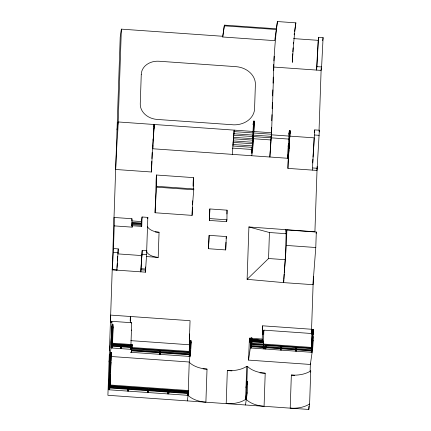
<?xml version="1.0" encoding="UTF-8"?>
<svg xmlns="http://www.w3.org/2000/svg" width="431" height="431" viewBox="0 0 431 431"><rect width="100%" height="100%" fill="white"/><g stroke="black" fill="none" stroke-linecap="round" stroke-linejoin="round"><path stroke-width="0.65" d="M209.444 220.451L209.838 208.954L227.051 210.166L226.927 219.805L226.658 221.663L209.444 220.451L209.838 208.954M189.414 354.805L160.418 352.833L160.203 354.374L160.37 352.655M131.724 348.808L159.863 350.672L159.632 352.289L131.498 350.371L131.665 348.684M130.749 340.63L189.424 344.768L189.398 345.473L190.023 340.657L191.057 340.727L190.658 352.224L131.811 348.221L132.263 344.574L111.715 343.13L109.048 361.938M159.632 352.289L159.809 350.5M190.658 352.224L190.06 356.335L189.198 356.275L189.823 351.454L131.838 347.51L131.811 348.221M160.203 354.374L160.224 353.679M114.237 225.892L132.139 227.153L131.918 218.722L114.016 217.461L114.237 225.892L113.418 249.738L113.59 248.563L118.234 248.886L116.86 270.145L116.946 268.847M189.241 362.288A22.719 12.946 2 0 0 207.025 369.125L205.889 402.198A22.719 12.946 2 0 1 188.105 395.356L108.709 389.764L109.857 356.41M142.192 250.379L140.792 271.832L142.192 250.379L146.842 250.707L145.441 272.16L112.216 269.822L113.59 248.563M109 387.243L109.56 370.924L109.296 372.734M110.12 354.6L109.318 372.023M109.07 386.752L109.824 369.114M110.191 354.11L109.652 369.723L109.846 368.403M292.773 53.762L292.331 62.328L292.708 56.025A36.635 1.902 -86 0 1 295.86 22.848L277.44 21.55L276.384 28.791L224.395 25.127L222.768 36.279L121.37 29.136L118.18 121.957A25.354 1.315 -86 0 1 117.151 140.393A62.279 3.227 -86 0 0 115.664 169.48L151.47 172.001A62.279 3.227 -86 0 1 152.957 142.92A25.354 1.315 -86 0 0 153.986 124.478L153.7 126.461M109.593 389.112L109.571 389.823L110.169 385.713L111.317 352.359L110.455 352.299L109.307 385.653L188.703 391.251L188.724 390.54L110.196 385.007M189.414 339.272L190.055 320.696L110.659 315.099A28.22 1.465 -86 0 0 111.597 321.666A9.574 0.496 -86 0 1 111.855 326.019L111.09 347.946L130.782 349.336L131.046 347.526L121.628 346.863L121.364 348.668L121.564 346.756M109.905 385.998L109.857 387.302L109.932 386.817L128.055 388.094L128.034 388.8L109.905 387.523L109.932 386.817M110.126 379.469L110.309 374.248M110.557 367.018L110.735 361.814M110.131 380.939L110.358 374.41M110.557 368.483L110.783 361.975M110.982 356.125L111.053 354.169L110.982 354.659M111.376 345.425L111.683 336.487L111.419 338.297M110.142 384.84L110.503 374.394M110.546 373.09L110.681 369.173M110.929 361.959L110.514 369.782M110.977 360.655L111.317 352.359M111.451 344.94L111.947 334.677M111.64 343.615L112.259 325.734L111.78 335.286L111.974 333.966M112.572 343.189L113.213 324.597L112.351 324.532L111.688 343.836L132.242 345.285L132.263 344.574M112.286 345.71L112.48 344.385L131.31 345.716L131.116 347.036L121.698 346.373C122.873 344.703 120.195 344.514 120.842 346.308L112.286 345.71L112.308 344.999L120.863 345.603L121.057 344.283M112.302 343.572L112.459 339.1M112.706 333.449L112.927 327.113M120.842 346.308L120.863 345.603M131.918 218.722L131.843 220.909L141.395 221.582L142.063 216.982L147.833 217.391L146.669 251.273M131.918 224.125L131.956 222.989L141.508 223.662L141.449 225.37L141.594 224.389L132.042 223.716L131.972 225.704L132.128 224.626L141.68 225.3L141.637 226.625M132.096 225.537L132.128 224.626M132.139 227.153L132.188 225.731L141.74 226.404L142.063 216.982M130.189 321.133L130.345 316.489A28.22 1.465 -86 0 0 130.453 322.636M128.583 390.454L128.557 391.159L128.821 389.355L147.811 390.691L147.547 392.501L147.833 389.98M128.891 388.864L128.917 388.153L147.903 389.489L147.881 390.2L128.891 388.864L129.084 387.544L148.075 388.881L147.881 390.2M130.782 349.336L131.547 327.409A9.574 0.496 -86 0 0 131.288 323.056M131.116 347.036L131.137 346.325L121.725 345.662M131.38 345.226L131.401 344.514M131.498 350.371L131.52 349.665L159.653 351.577M141.239 225.839L141.395 221.582M131.864 222.407L141.422 223.08L141.368 224.643L141.508 223.662M141.546 225.715L141.594 224.389M145.619 266.983L145.441 272.16L145.63 269.24M151.47 172.001L151.841 161.264M151.933 158.581L152.138 152.542M288.91 133.648L288.883 134.353L289.352 130.615L290.214 130.674L288.269 158.312L152.784 148.765L152.897 145.5M153.08 140.274L153.124 138.971M153.28 134.402L153.344 132.441M148.431 391.849L148.404 392.56L148.668 390.75L168.09 392.118L167.826 393.929L168.025 392.011M148.743 390.26L148.765 389.554L168.182 390.922L168.16 391.628L148.743 390.26L148.932 388.94L168.354 390.308L168.16 391.628M155.074 212.763L156.372 175.013L193.384 177.62A26.313 1.363 -86 0 0 193.794 188.929L193.761 189.78A26.313 1.363 -86 0 0 192.086 215.376L155.074 212.763A26.313 1.363 -86 0 1 156.749 187.173L156.776 186.321A26.313 1.363 -86 0 1 156.372 175.013M146.621 256.58L158.199 257.393L159.061 232.271A13.329 7.596 2 0 1 147.51 226.814M169.022 391.693L169.044 390.982L187.604 392.291L187.577 392.997L169.022 391.693L169.211 390.373L187.771 391.677L187.577 392.997M192.086 215.376L192.361 207.354M192.452 204.747L192.587 200.835M193.088 186.273L193.384 177.62M189.193 356.415L189.365 354.589M189.36 352.483L189.317 353.743L189.387 353.253M189.451 351.362L189.753 346.896M189.732 343.178L189.225 350.516L189.489 348.706M188.218 392.005L188.126 394.651L188.724 390.54M188.261 390.685L189.247 362.008L190.13 354.368M190.023 340.657L189.651 351.443L190.685 351.518L190.087 355.623M189.802 352.165L189.823 351.454M190.351 353.813L190.48 350.037M190.421 353.328L190.529 350.177M190.723 344.488L190.96 341.928L190.723 348.857M190.615 352.003L190.68 350.117M208.469 248.714L209.137 235.348L226.35 236.56L225.688 249.926L208.469 248.714L209.137 235.348M276.384 28.791L274.73 40.654L222.741 36.991L222.768 36.279M222.741 36.991L224.395 25.127M225.688 249.926L225.952 242.254M226.658 221.663L226.701 220.322M226.921 213.975L227.051 210.166M232.686 148.7L234.211 130.135L233.726 135.07M246.397 396.261L246.29 399.462A22.719 12.946 2 0 0 264.074 406.298L265.21 373.23A22.719 12.946 2 0 1 247.426 366.388L246.737 366.339A22.719 12.946 2 0 1 227.336 370.558L226.2 403.626A22.719 12.946 2 0 0 245.6 399.413L246.543 392.953L246.941 381.327L247.626 381.483L247.232 393.002L245.481 404.989M285.995 234.033A23.586 1.223 -86 0 0 286.868 229.965L316.306 232.045L315.778 247.513L313.596 276.039A11.976 0.62 -86 0 0 313.089 284.692L283.652 282.617L247.108 279.326L248.908 226.965L314.916 231.776L317.151 166.479M233.058 144.52L252.34 145.877L252.054 149.476L232.772 148.119M233.133 142.392L252.415 143.749L252.631 142.284L252.701 140.15L233.419 138.793M252.787 135.463L252.453 138.265L252.787 135.463L253.514 135.517L254.317 122.388L254.069 124.117M253.563 121.084L252.081 149.148L252.738 149.04L254.419 121.143L253.563 121.084L253.121 124.629L253.455 122.334M245.6 399.413L246.737 366.339M246.866 382.717L247.426 366.388M311.5 349.573L312.071 332.921L311.877 334.24L311.904 333.529L312.502 329.424L313.364 329.483L312.717 348.216L310.352 364.459L248.547 360.1L249.42 338.163L262.334 339.073L262.296 340.134M249.42 338.163L249.35 340.291L249.506 339.213L250.794 339.305M249.506 339.213L249.447 340.916L249.646 339.547L250.939 339.639M249.646 339.547L249.597 340.969L249.797 339.596L262.711 340.506M249.797 339.596L249.754 340.878L249.926 339.703L262.835 340.614L262.791 341.842M249.926 339.703L249.861 341.546L250.034 340.371L262.942 341.282M250.034 340.371L249.98 341.934L250.152 340.759L263.061 341.67M250.152 340.759L250.093 342.462L250.276 341.19L255.443 341.557M250.276 341.19L250.233 342.467L250.433 341.099L263.346 342.009M250.433 341.099L250.368 342.941L251.128 337.759L251.99 337.818L251.801 343.211L311.882 347.445L312.502 329.424M250.524 341.869L250.319 347.968L312.119 352.326L312.146 351.615M248.547 360.1L250.917 343.863L251.128 337.759M251.203 347.321L251.176 348.032L251.645 344.304M251.488 344.843L251.801 339.623M251.752 343.033L251.866 339.687M262.199 339.499L262.668 325.814L311.559 329.257A20.09 1.04 -86 0 0 311.468 333.287M263.228 348.878L263.352 345.22M263.395 343.997L263.874 330.146A20.09 1.04 -86 0 1 262.668 325.814M271.056 138.152L269.849 157.013L271.568 132.764L274.197 56.229M271.315 133.481L271.519 127.441M271.751 120.728L271.961 114.689M272.166 108.65L272.376 102.61M272.602 95.903L272.812 89.864M273.044 83.151L273.249 77.117M273.48 70.404L273.728 64.402M264.93 348.291L264.909 348.997L265.103 347.666L251.37 346.702M251.44 346.222L265.173 347.187L265.372 345.274M247.108 279.326L268.551 258.525L269.445 232.519L248.908 226.965M265.792 348.35L265.765 349.062L265.959 347.731L280.554 348.754L280.36 350.085L280.382 349.379M280.893 346.185L280.624 348.275L266.029 347.251L266.056 346.54L280.646 347.569L280.823 346.362M280.624 348.275L280.646 347.569M287.407 158.252L287.833 154.799L288.695 154.864L288.614 155.413L289.303 144.53L289.255 144.864M281.481 348.34L281.508 347.628L295.666 348.625L295.644 349.336L281.481 348.34L281.755 346.244M314.307 132.732L314.722 129.893L319.371 130.221L317.017 170.439L287.924 168.386L288.269 158.312M287.434 157.541L289.352 130.615M283.77 279.935A11.976 0.62 -86 0 0 283.652 282.617L285.247 259.699L286.146 233.699L285.478 229.545M284.255 272.667L286.34 245.438L286.868 229.965M291.345 375.072L290.208 408.141A22.838 13.011 2 0 0 309.603 403.971L310.74 370.902A22.838 13.011 2 0 1 291.345 375.072L294.669 375.304M295.402 350.435L295.375 351.146L295.574 349.816L281.411 348.819L281.217 350.15M296.264 350.495L296.237 351.206L296.431 349.875L311.451 350.936L311.257 352.267L311.284 351.556M296.501 349.396L296.765 347.585L311.785 348.647L311.521 350.457L296.501 349.396L296.7 347.483M312.367 170.11L314.722 129.893M121.37 29.136L120.211 37.061L107.901 395.292L308.806 409.45L308.919 406.142M310.121 371.08L310.395 363.117M311.403 333.869L313.375 276.481M319.048 130.394L321.176 68.421M311.521 350.457L312.082 339.989M312.475 347.817L312.27 350.737M312.82 336.309L312.707 341.147L313.062 336.676M312.696 347.332L312.944 340.048L312.68 341.858M313.132 334.677L313.267 330.679L313.089 331.886M232.492 154.379L232.756 148.587M318.45 37.292L316.462 70.07L316.963 66.643L318.45 37.292L323.099 37.621L321.607 66.972L321.111 70.398L273.593 67.047M292.875 51.785L293.08 47.83M293.29 43.876L293.355 42.556M312.674 162.945L312.879 159.077M273.917 60.89L274.288 54.726A36.635 1.902 -86 0 1 277.44 21.55M289.346 143.34L289.233 145.258A35.132 1.821 -86 0 0 288.975 148.814M288.506 156.151L288.436 157.353A35.132 1.821 -86 0 0 287.924 168.386M253.46 136.449L252.377 150.974M288.549 155.375L288.673 153.371A35.132 1.821 -86 0 1 288.872 150.333M312.998 157.094L313.121 155.09A35.132 1.821 -86 0 1 313.682 146.982A28.818 1.492 -86 0 0 314.134 137.839L289.686 136.121M232.95 145.279L233.128 142.634M271.083 137.715L271.228 135.399M117.033 267.549L117.334 262.996M117.464 261.046L117.76 256.493M233.149 142.284L233.155 142.219A21.108 1.094 -86 0 1 233.656 135.867L233.704 135.323M251.774 155.736L252.738 149.04M252.135 150.311L252.356 147.084M252.571 143.852L252.787 140.625M159.578 352.089L159.341 354.314L159.562 352.773L131.428 350.861M117.022 129.882L118.18 121.957L271.568 132.764M118.234 248.886L117.932 253.897L141.864 255.583L142.063 254.209L146.712 254.538M111.753 328.643L112.351 324.532M111.726 329.354L111.99 327.544L111.446 337.586M109.447 350.301L111.489 336.309M112.701 328.12L112.954 326.359M112.68 328.81L112.852 327.603M112.152 346.093L111.952 348.006L112.216 346.195L120.766 346.799L120.502 348.609L120.707 346.696M132.118 226.232L132.188 225.731M108.709 389.764L109.264 385.433M153.829 129.138L154.503 124.516A21.108 1.094 -86 0 0 152.784 148.765M141.303 223.867L141.422 223.08M147.644 218.7L147.833 217.391M131.401 330.324L131.444 330.033M130.803 348.625L130.981 347.418M131.234 351.621L131.38 350.64M131.213 352.332L132.242 345.285M127.899 389.188L127.695 391.1L127.959 389.29L109.835 388.013M128.034 388.8L128.222 387.48L110.099 386.203M160.671 350.559L160.515 351.637L189.505 353.609L189.672 352.499M168.887 392.075L168.683 393.988L168.947 392.178L187.507 393.487L187.243 395.297L187.442 393.379M189.586 347.505L189.78 346.185M190.712 343.076L191.057 340.727M187.296 400.884L188.703 391.251M226.081 238.418L226.35 236.56M254.091 123.411L254.419 121.143M253.186 138.319L253.514 135.517M251.537 152.536L252.157 148.286M251.515 153.247L252.135 148.997M251.86 153.269L252.006 152.251M294.136 34.663L294.33 33.349M294.615 31.382L295.86 22.848M250.503 342.575L250.697 341.255L250.341 347.262M251.031 338.955L250.605 345.452L250.869 343.642M251.472 341.341L251.731 339.58M245.999 387.787L246.941 381.327M247.157 384.711L247.626 381.483M289.858 133.098L290.214 130.674M289.837 133.793L290.106 131.934L289.303 144.073M288.501 143.615L288.167 146.373L288.447 144.466M262.662 341.783L262.835 340.614M265.173 347.187L265.437 345.376L251.704 344.412M266.029 347.251L266.293 345.441L295.908 347.526M322.657 40.654L323.099 37.621M319.123 131.924L319.371 130.221M295.644 349.336L295.844 347.418M312.405 330.62L311.845 341.088L312.109 339.278M313.105 331.245L313.364 329.483M311.721 348.539L311.548 349.746L296.528 348.69M312.41 349.805L312.674 347.995M310.562 372.12L310.74 370.902M308.806 409.45L309.603 403.971M253.482 121.941L254.398 121.854M189.726 352.655L160.725 350.732L160.494 352.348L190.346 354.379M224.368 25.833L276.357 29.502M293.559 38.601L318.008 40.325M316.963 66.643L321.607 66.972M289.325 131.32L290.187 131.385M314.544 135.005L319.193 135.334M233.995 131.6L271.352 134.235M271.266 134.822L289.029 136.072M233.92 133.729L271.277 136.363M233.71 135.199L288.829 139.084M233.634 137.327L270.991 139.962M233.349 140.921L252.631 142.284M232.848 145.985L252.13 147.348M287.811 155.51L288.668 155.569M312.685 167.961L317.329 168.284M156.776 186.321L193.794 188.929M156.749 187.173L193.761 189.78M209.714 218.592L226.927 219.805M269.445 232.519L286.146 233.699M155.203 232.002L159.061 232.271M286.34 245.438L315.778 247.513M268.551 258.525L285.247 259.699M113.455 252.394L118.105 252.722M141.126 268.712L145.77 269.041M141.088 269.817L145.732 270.145M112.324 269.661L116.973 269.989M263.874 330.146L311.904 333.529M111.785 321.321L131.477 322.711M252.087 339.396L262.414 340.124M252.227 339.73L262.56 340.458M256.731 341.648L261.897 342.009M251.386 341.928L263.438 342.78M250.917 343.863L312.717 348.216M251.467 345.511L265.194 346.481M130.351 352.267L190.055 356.475M111.166 356.502L189.247 362.008M203.039 368.844L207.025 369.125M227.336 370.558L231.986 370.886M259.947 372.858L265.21 373.23M246.543 392.953L247.232 393.002M289.664 136.686A28.818 1.492 -86 0 1 289.443 141.454M316.306 232.045A23.586 1.223 -86 0 1 316.112 233.316M283.808 279.213A11.976 0.62 -86 0 1 284.158 273.965M158.199 257.393A13.329 7.596 2 0 1 146.648 251.936M189.575 344.488A28.02 1.455 -86 0 1 189.597 333.96M189.505 353.609L189.484 354.32L189.511 353.609M141.266 74.358L140.253 103.876A17.455 14.315 8.3 0 0 157.148 119.435L233.963 124.85A21.755 17.843 8.3 0 0 254.532 109.797L255.394 84.557A20.079 16.464 8.3 0 0 235.962 66.66L159.147 61.245A17.455 14.315 8.3 0 0 141.266 74.358"/></g></svg>
